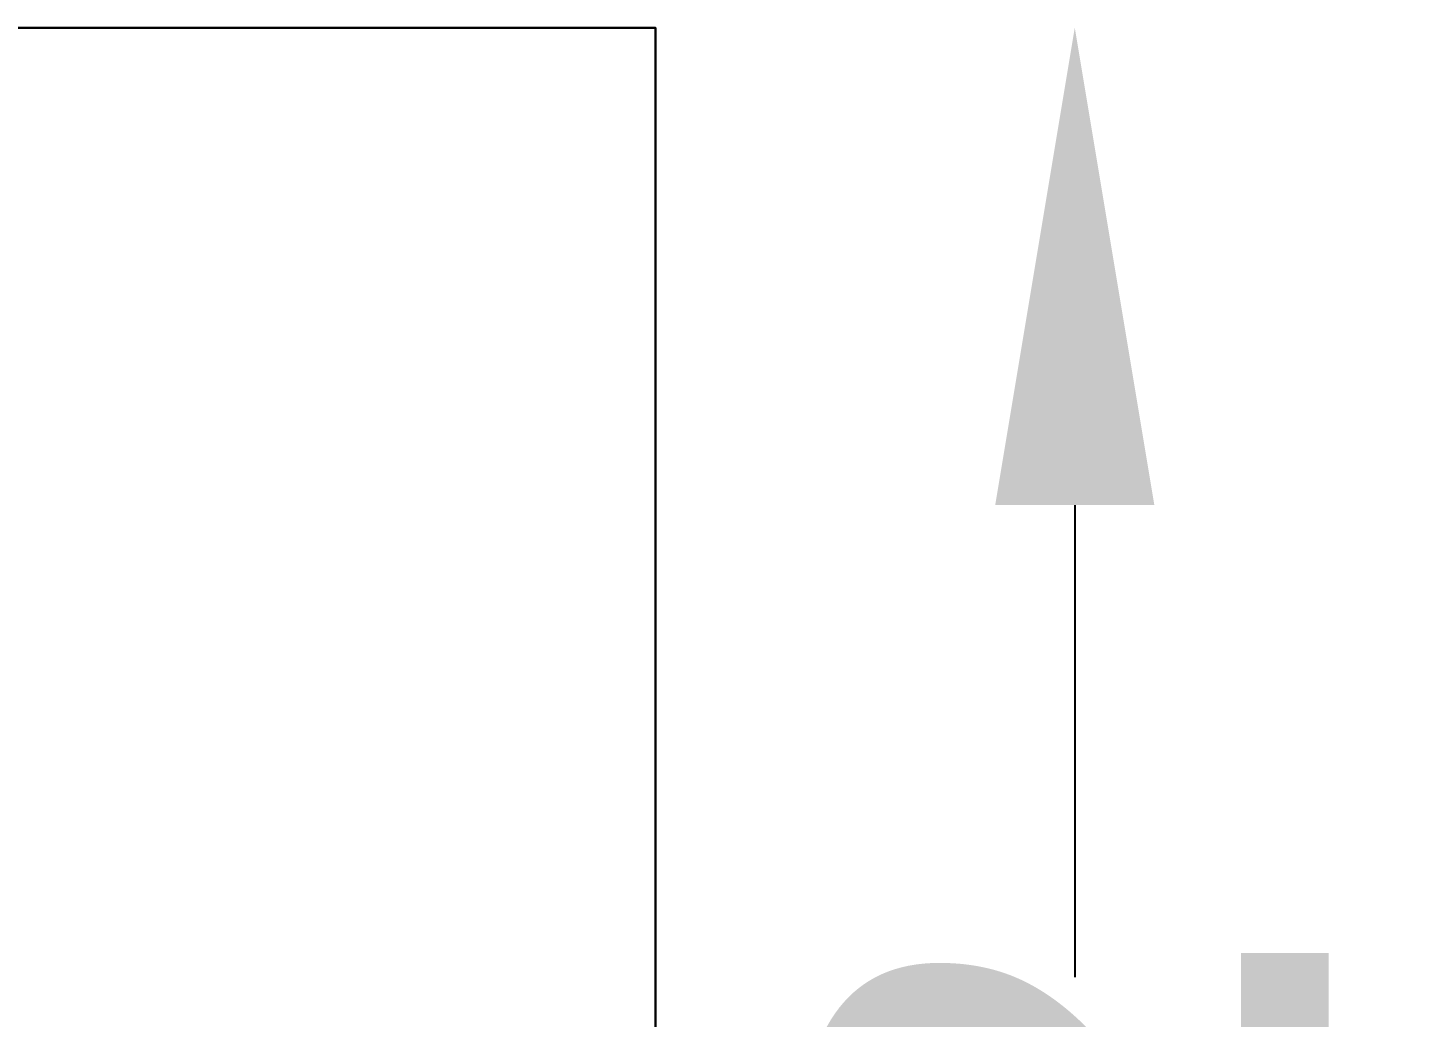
# Model space of a CAD drawing. Header units: metres. Extents: x 0 to 298, y 0 to 162.
# Drawn here: x 193.699 to 194.367, y 99.94 to 100.417 of the extents above; entities that cross this region are included whole.
import ezdxf

# ---------------------------------------------------------------- set-up
doc = ezdxf.new("R2010")
doc.units = ezdxf.units.M
doc.header["$MEASUREMENT"] = 0
doc.linetypes.add('PHANTOM2', pattern=[1.25, 0.625, -0.125, 0.125, -0.125, 0.125, -0.125])
doc.layers.add('BLK_1_FLR_0_ROOM_3_LIGHT_VENTILATION_4', color=3, linetype='Continuous')
doc.styles.add('working', font='timesbd.ttf', dxfattribs={"height": 0.25})
doc.dimstyles.new('new model', dxfattribs={"dimtxt": 0.25, "dimasz": 0.23, "dimexe": 0.1, "dimexo": 0.1, "dimgap": 0, "dimtad": 0, "dimtoh": 1, "dimzin": 1, "dimdsep": 46, "dimtxsty": 'working', "dimcen": 0.09, "dimse1": 1, "dimse2": 1, "dimclrd": 8, "dimclre": 8, "dimclrt": 3, "dimadec": 1, "dimazin": 0, "dimtfac": 1, "dimtofl": 0, "dimtmove": 0, "dimatfit": 3, "dimfxl": 0, "dimtolj": 1, "dimtzin": 0, "dimlwd": -1, "dimlwe": -1, "dimarcsym": 0})

# ---------------------------------------------------------------- blocks, each defined once
blk = doc.blocks.new('*D432')
at = {"layer": 'BLK_1_FLR_0_ROOM_3_LIGHT_VENTILATION_4', "color": 232, "linetype": 'PHANTOM2'}
for p, q in [((194.20338, 100.1872), (194.20338, 99.95968)), ((194.20338, 99.1272), (194.20338, 99.35473))]:
    blk.add_line(p, q, dxfattribs=at)
at = {"layer": 'BLK_1_FLR_0_ROOM_3_LIGHT_VENTILATION_4', "color": 232, "lineweight": 35}
for points in [[(194.16504, 100.1872), (194.24171, 100.1872), (194.20338, 100.4172)], [(194.16504, 99.1272), (194.24171, 99.1272), (194.20338, 98.8972)]]:
    blk.add_solid(points, dxfattribs=at)
at = {"layer": 'Defpoints', "color": 0, "lineweight": 35}
for p in [(194.00133, 100.4172), (194.00133, 98.8972), (194.20338, 98.8972)]:
    blk.add_point(p, dxfattribs=at)
at = {"layer": 'BLK_1_FLR_0_ROOM_3_LIGHT_VENTILATION_4', "color": 232, "lineweight": 30, "insert": (194.20338, 99.6572), "char_height": 0.25, "attachment_point": 5, "rotation": 90, "style": 'working'}
blk.add_mtext('\\A1;1.52', dxfattribs=at)

msp = doc.modelspace()

# ---------------------------------------------------------------- linework, layer by layer
at = {"layer": 'BLK_1_FLR_0_ROOM_3_LIGHT_VENTILATION_4', "color": 3, "lineweight": 30}
msp.add_lwpolyline([(192.48133, 100.4172), (194.00133, 100.4172), (194.00133, 98.8972), (192.48133, 98.8972)], close=True, dxfattribs=at)

# ---------------------------------------------------------------- dimensions: what is measured, and where the dimension line sits
at = {"layer": 'BLK_1_FLR_0_ROOM_3_LIGHT_VENTILATION_4', "color": 232, "lineweight": 30}
dim = msp.add_linear_dim(base=(194.20338, 98.8972), p1=(194.00133, 100.4172), p2=(194.00133, 98.8972), angle=90, dimstyle='new model', override={"dimpost": '\\X', "dimclrd": 232, "dimclrt": 232, "dimfxl": 75, "dimfxlon": 1, "dimtfill": 1}, dxfattribs=at)
dim.commit()
dim.dimension.update_dxf_attribs({"geometry": '*D432', "text_midpoint": (194.20338, 99.6572)})

doc.saveas('drawing.dxf')
